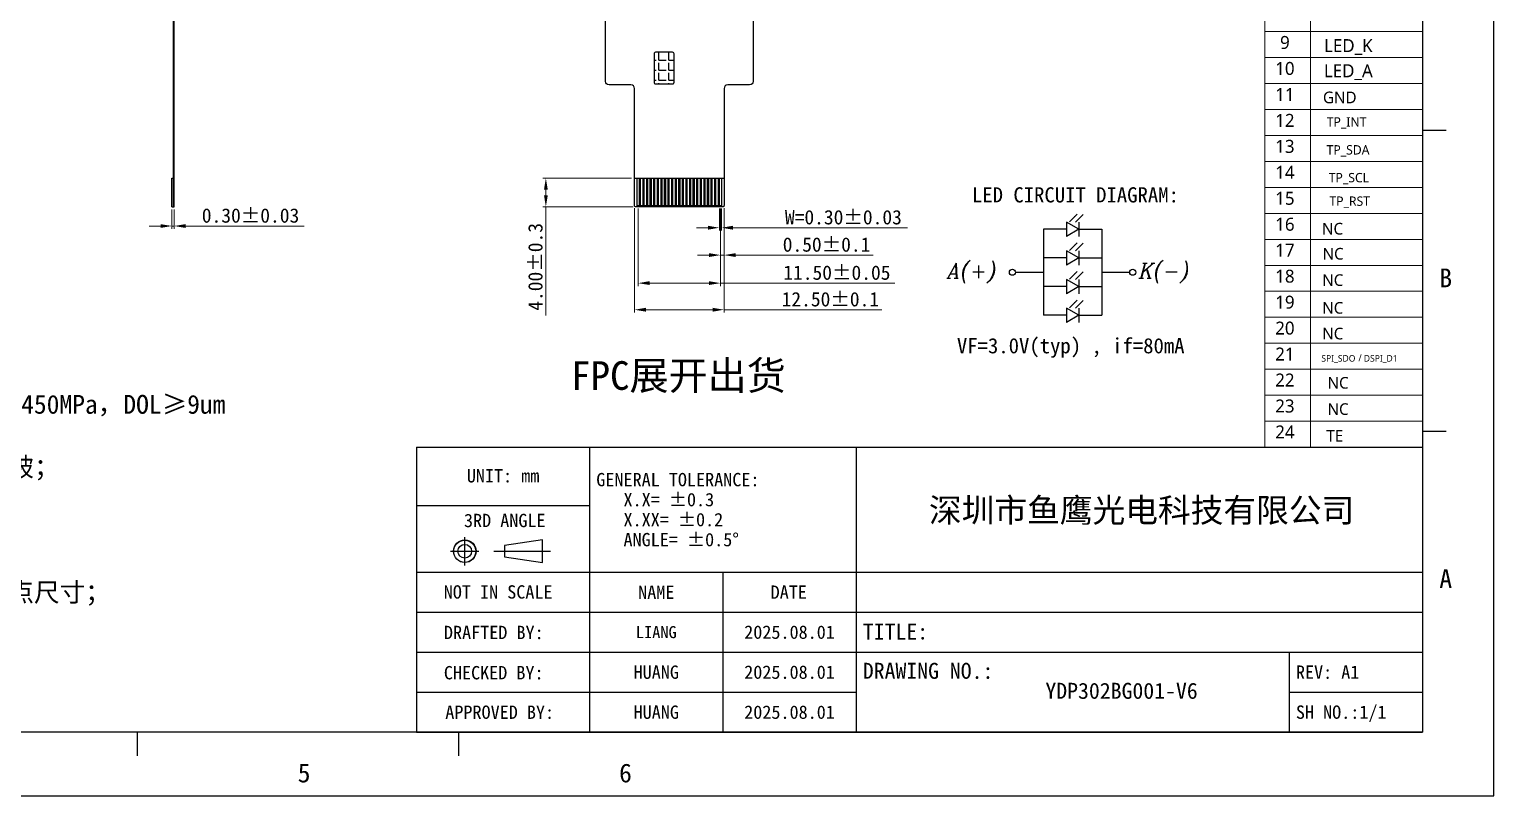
# Model space of a CAD drawing. Header units: millimetres. Extents: x -1946 to -1567, y 579 to 849.
# Drawn here: x -1771.8 to -1567.4, y 578.7 to 685.6 of the extents above; entities that cross this region are included whole.
import ezdxf
from ezdxf.enums import TextEntityAlignment as Align

# ---------------------------------------------------------------- set-up
doc = ezdxf.new("R2010")
doc.units = ezdxf.units.MM
doc.header["$LTSCALE"] = 16.335
doc.header["$PDMODE"] = 3
doc.header["$PDSIZE"] = 0.3125
doc.layers.get('0').update_dxf_attribs({"linetype": 'CONTINUOUS'})
doc.layers.get('Defpoints').update_dxf_attribs({"linetype": 'CONTINUOUS'})
doc.layers.add('dim', color=8, linetype='CONTINUOUS')
doc.layers.add('FPC', color=33, linetype='CONTINUOUS')
doc.styles.add('C-E02$0$RT', font='ROMANT.SHX', dxfattribs={"bigfont": 'AllInOneBig.shx'})
doc.styles.add('H', font='italic.shx', dxfattribs={"width": 0.75, "bigfont": 'AllInOneBig.shx'})
doc.styles.add('RD', font='romand.shx', dxfattribs={"width": 0.9, "bigfont": 'AllInOneBig.shx'})
doc.styles.add('St', font='SimSun.ttf', dxfattribs={"height": 2})
doc.styles.add('ZFF-雅黑', font='Microsoft YaHei.ttf')
doc.styles.add('宝明', font='simhei.ttf')
doc.dimstyles.new('SH', dxfattribs={"dimscale": 1.4, "dimtxt": 2.5, "dimasz": 2.5, "dimexe": 1.25, "dimexo": 0.625, "dimtad": 0, "dimdec": 1, "dimzin": 0, "dimdsep": 46, "dimtxsty": 'RD', "dimcen": 2.5, "dimadec": 0, "dimazin": 0, "dimtfac": 0.6, "dimtdec": 1, "dimtmove": 0, "dimatfit": 3, "dimfxl": 1, "dimtolj": 1, "dimarcsym": 0})
doc.dimstyles.new('STANDARD 03$0', dxfattribs={"dimscale": 0, "dimtxt": 1.5, "dimasz": 1.3, "dimexe": 0.8, "dimexo": 0.5, "dimgap": 0.5, "dimtad": 1, "dimzin": 0, "dimdsep": 46, "dimtxsty": 'C-E02$0$RT', "dimcen": 1, "dimclrd": 3, "dimclre": 3, "dimclrt": 3, "dimadec": 0, "dimazin": 0, "dimtfac": 1, "dimtmove": 0, "dimatfit": 3, "dimfxl": 1, "dimtolj": 1, "dimtzin": 0, "dimlwd": -1, "dimarcsym": 0})

# ---------------------------------------------------------------- blocks, each defined once
blk = doc.blocks.new('*D8')
at = {"color": 3, "lineweight": 9, "transparency": 16777216}
for p, q in [((-1751.93, 660.41), (-1751.93, 657.73)), ((-1751.63, 660.41), (-1751.63, 657.73)), ((-1753.53, 658.13), (-1755.13, 658.13)), ((-1751.93, 658.13), (-1751.63, 658.13)), ((-1750.03, 658.13), (-1733.48, 658.13))]:
    blk.add_line(p, q, dxfattribs=at)
at = {"color": 3, "transparency": 16777216}
for points in [[(-1753.53, 658.39), (-1753.53, 657.86), (-1751.93, 658.13)], [(-1750.03, 658.39), (-1750.03, 657.86), (-1751.63, 658.13)]]:
    blk.add_solid(points, dxfattribs=at)
at = {"layer": 'Defpoints', "color": 0, "transparency": 16777216}
for p in [(-1751.93, 660.81), (-1751.63, 660.81), (-1751.63, 658.13)]:
    blk.add_point(p, dxfattribs=at)
at = {"color": 3, "transparency": 16777216, "insert": (-1740.96, 659.58), "char_height": 2, "attachment_point": 5, "style": '宝明'}
blk.add_mtext('\\A1;0.30%%P0.03', dxfattribs=at)
blk = doc.blocks.new('*D4')
at = {"color": 3, "lineweight": 9, "transparency": 16777216}
for p, q in [((-1687.75, 664.81), (-1700.13, 664.81)), ((-1699.73, 663.21), (-1699.73, 662.41)), ((-1687.55, 660.81), (-1700.13, 660.81)), ((-1699.73, 660.81), (-1699.73, 645.65))]:
    blk.add_line(p, q, dxfattribs=at)
at = {"color": 3, "transparency": 16777216}
for points in [[(-1699.99, 663.21), (-1699.46, 663.21), (-1699.73, 664.81)], [(-1699.99, 662.41), (-1699.46, 662.41), (-1699.73, 660.81)]]:
    blk.add_solid(points, dxfattribs=at)
at = {"layer": 'Defpoints', "color": 0, "transparency": 16777216}
for p in [(-1699.73, 664.81), (-1687.35, 664.81), (-1687.15, 660.81)]:
    blk.add_point(p, dxfattribs=at)
at = {"color": 3, "transparency": 16777216, "insert": (-1701.18, 652.43), "char_height": 2, "attachment_point": 5, "rotation": 90, "style": '宝明'}
blk.add_mtext('\\A1;4.00%%P0.3', dxfattribs=at)
blk = doc.blocks.new('*D5')
at = {"color": 3, "lineweight": 9, "transparency": 16777216}
for p, q in [((-1687.35, 660.61), (-1687.35, 646.05)), ((-1674.85, 660.61), (-1674.85, 646.05)), ((-1685.75, 646.45), (-1676.45, 646.45)), ((-1674.85, 646.45), (-1652.84, 646.45))]:
    blk.add_line(p, q, dxfattribs=at)
at = {"color": 3, "transparency": 16777216}
for points in [[(-1685.75, 646.72), (-1685.75, 646.18), (-1687.35, 646.45)], [(-1676.45, 646.72), (-1676.45, 646.18), (-1674.85, 646.45)]]:
    blk.add_solid(points, dxfattribs=at)
at = {"layer": 'Defpoints', "color": 0, "transparency": 16777216}
for p in [(-1687.35, 661.01), (-1674.85, 661.01), (-1674.85, 646.45)]:
    blk.add_point(p, dxfattribs=at)
at = {"color": 3, "transparency": 16777216, "insert": (-1660.01, 647.9), "char_height": 2, "attachment_point": 5, "style": '宝明'}
blk.add_mtext('\\A1;12.50%%P0.1', dxfattribs=at)
blk = doc.blocks.new('*D6')
at = {"color": 3, "lineweight": 9, "transparency": 16777216}
for p, q in [((-1686.85, 660.56), (-1686.85, 649.76)), ((-1675.35, 660.56), (-1675.35, 649.76)), ((-1685.25, 650.16), (-1676.95, 650.16)), ((-1675.35, 650.16), (-1651, 650.16))]:
    blk.add_line(p, q, dxfattribs=at)
at = {"color": 3, "transparency": 16777216}
for points in [[(-1685.25, 650.43), (-1685.25, 649.9), (-1686.85, 650.16)], [(-1676.95, 650.43), (-1676.95, 649.9), (-1675.35, 650.16)]]:
    blk.add_solid(points, dxfattribs=at)
at = {"layer": 'Defpoints', "color": 0, "transparency": 16777216}
for p in [(-1686.85, 660.96), (-1675.35, 660.96), (-1675.35, 650.16)]:
    blk.add_point(p, dxfattribs=at)
at = {"color": 3, "transparency": 16777216, "insert": (-1659.1, 651.61), "char_height": 2, "attachment_point": 5, "style": '宝明'}
blk.add_mtext('\\A1;11.50%%P0.05', dxfattribs=at)
blk = doc.blocks.new('*D7')
at = {"color": 3, "lineweight": 9, "transparency": 16777216}
for p, q in [((-1675.35, 660.56), (-1675.35, 653.68)), ((-1674.85, 660.61), (-1674.85, 653.68)), ((-1676.95, 654.07), (-1678.55, 654.07)), ((-1675.35, 654.07), (-1674.85, 654.07)), ((-1673.25, 654.07), (-1654.01, 654.07))]:
    blk.add_line(p, q, dxfattribs=at)
at = {"color": 3, "transparency": 16777216}
for points in [[(-1676.95, 654.34), (-1676.95, 653.81), (-1675.35, 654.07)], [(-1673.25, 654.34), (-1673.25, 653.81), (-1674.85, 654.07)]]:
    blk.add_solid(points, dxfattribs=at)
at = {"layer": 'Defpoints', "color": 0, "transparency": 16777216}
for p in [(-1675.35, 660.96), (-1674.85, 661.01), (-1674.85, 654.07)]:
    blk.add_point(p, dxfattribs=at)
at = {"color": 3, "transparency": 16777216, "insert": (-1660.54, 655.53), "char_height": 2, "attachment_point": 5, "style": '宝明'}
blk.add_mtext('\\A1;0.50%%P0.1', dxfattribs=at)
blk = doc.blocks.new('*D9')
at = {"color": 3, "lineweight": 9, "transparency": 16777216}
for p, q in [((-1675.5, 660.56), (-1675.5, 657.49)), ((-1675.2, 660.56), (-1675.2, 657.49)), ((-1677.1, 657.89), (-1678.7, 657.89)), ((-1675.5, 657.89), (-1675.2, 657.89)), ((-1673.6, 657.89), (-1649.24, 657.89))]:
    blk.add_line(p, q, dxfattribs=at)
at = {"color": 3, "transparency": 16777216}
for points in [[(-1677.1, 658.16), (-1677.1, 657.62), (-1675.5, 657.89)], [(-1673.6, 658.16), (-1673.6, 657.62), (-1675.2, 657.89)]]:
    blk.add_solid(points, dxfattribs=at)
at = {"layer": 'Defpoints', "color": 0, "transparency": 16777216}
for p in [(-1675.5, 660.96), (-1675.2, 660.96), (-1675.2, 657.89)]:
    blk.add_point(p, dxfattribs=at)
at = {"color": 3, "transparency": 16777216, "insert": (-1658.19, 659.34), "char_height": 2, "attachment_point": 5, "style": '宝明'}
blk.add_mtext('\\A1;W=0.30%%P0.03', dxfattribs=at)

msp = doc.modelspace()

# ---------------------------------------------------------------- hatches: boundary and pattern name
h = msp.add_hatch()
h.set_pattern_fill('ANGLE', color=4, scale=0.2, style=0)
h.set_pattern_definition([(0, (-1450.6572, -14.4527), (0, 1.397), [1.016, -0.381]), (90, (-1450.6572, -14.4527), (-1.397, 9e-17), [1.016, -0.381])])
edge = h.paths.add_edge_path()
edge.add_line((-1682.027, 682.36), (-1684.427, 682.36))
edge.add_arc((-1684.427, 682.16), 0.2, 90, 180)
edge.add_line((-1684.627, 682.16), (-1684.627, 678.161))
edge.add_arc((-1684.427, 678.161), 0.2, 180, 270)
edge.add_line((-1684.427, 677.961), (-1682.027, 677.961))
edge.add_arc((-1682.027, 678.161), 0.2, 270, 360)
edge.add_line((-1681.827, 678.161), (-1681.827, 682.16))
edge.add_arc((-1682.027, 682.16), 0.2, 0, 90)

# ---------------------------------------------------------------- linework, layer by layer
at = {"color": 7, "linetype": 'Continuous'}
for p, q in [((-1567.397, 578.654), (-1567.397, 848.909)), ((-1577.339, 839.494), (-1577.339, 587.517)), ((-1577.339, 671.509), (-1574.058, 671.509)), ((-1577.339, 629.513), (-1574.058, 629.513)), ((-1711.052, 610.784), (-1711.052, 614.722)), ((-1700.201, 614.35), (-1705.493, 613.559)), ((-1705.493, 613.559), (-1705.493, 611.962)), ((-1700.201, 611.186), (-1700.201, 614.35)), ((-1713.021, 612.753), (-1709.084, 612.753)), ((-1706.986, 612.753), (-1699.077, 612.753)), ((-1705.493, 611.962), (-1700.201, 611.186)), ((-1577.339, 587.517), (-1936.274, 587.517)), ((-1756.807, 587.517), (-1756.807, 584.236)), ((-1711.94, 587.517), (-1711.94, 584.236)), ((-1946.421, 578.654), (-1567.397, 578.654))]:
    msp.add_line(p, q, dxfattribs=at)
at = {"color": 0, "lineweight": 9}
for p, q in [((-1599.365, 717.847), (-1599.365, 627.284)), ((-1592.997, 717.847), (-1592.997, 627.284)), ((-1577.339, 717.847), (-1577.339, 627.284)), ((-1599.365, 685.244), (-1577.339, 685.244)), ((-1599.365, 681.622), (-1577.339, 681.622)), ((-1599.365, 677.999), (-1577.339, 677.999)), ((-1599.365, 674.377), (-1577.339, 674.377)), ((-1599.365, 670.754), (-1577.339, 670.754)), ((-1599.365, 667.132), (-1577.339, 667.132)), ((-1599.365, 663.509), (-1577.339, 663.509)), ((-1599.365, 659.887), (-1577.339, 659.887)), ((-1599.365, 656.264), (-1577.339, 656.264)), ((-1599.365, 652.641), (-1577.339, 652.641)), ((-1599.365, 649.019), (-1577.339, 649.019)), ((-1599.365, 645.396), (-1577.339, 645.396)), ((-1599.365, 641.774), (-1577.339, 641.774)), ((-1599.365, 638.151), (-1577.339, 638.151)), ((-1599.365, 634.529), (-1577.339, 634.529)), ((-1599.365, 630.906), (-1577.339, 630.906)), ((-1599.365, 627.284), (-1577.339, 627.284))]:
    msp.add_line(p, q, dxfattribs=at)
at = {"color": 30, "linetype": 'Continuous'}
for p, q in [((-1751.749, 697.711), (-1751.749, 660.811)), ((-1751.629, 660.811), (-1751.629, 697.711)), ((-1751.929, 660.811), (-1751.929, 664.811)), ((-1751.929, 664.811), (-1751.629, 664.811)), ((-1687.346, 664.811), (-1674.846, 664.811)), ((-1751.929, 660.811), (-1751.629, 660.811))]:
    msp.add_line(p, q, dxfattribs=at)
at = {"color": 2, "linetype": 'Continuous'}
for p, q in [((-1717.801, 627.284), (-1577.339, 627.284)), ((-1717.801, 627.284), (-1717.801, 587.517)), ((-1693.615, 627.284), (-1693.615, 587.517)), ((-1656.407, 627.284), (-1656.407, 587.517)), ((-1577.339, 627.284), (-1577.339, 587.517)), ((-1717.801, 619.144), (-1693.615, 619.144)), ((-1717.801, 609.842), (-1577.339, 609.842)), ((-1675.011, 609.842), (-1675.011, 587.517)), ((-1717.801, 604.261), (-1577.339, 604.261)), ((-1717.801, 598.68), (-1577.339, 598.68)), ((-1595.943, 598.68), (-1595.943, 587.517)), ((-1717.801, 593.098), (-1656.407, 593.098)), ((-1595.943, 593.098), (-1577.339, 593.098)), ((-1717.801, 587.517), (-1577.339, 587.517))]:
    msp.add_line(p, q, dxfattribs=at)
at = {"color": 30, "linetype": 'Continuous'}
msp.add_lwpolyline([(-1670.779, 692.811), (-1670.779, 678.311, -0.4142136), (-1671.279, 677.811), (-1674.346, 677.811, 0.4142136), (-1674.846, 677.311), (-1674.846, 661.011, -0.4142136), (-1675.046, 660.811), (-1687.146, 660.811, -0.4142136), (-1687.346, 661.011), (-1687.346, 677.311, 0.4142136), (-1687.846, 677.811), (-1690.913, 677.811, -0.4142136), (-1691.413, 678.311), (-1691.413, 692.811, -0.4142136)], format="xyb", dxfattribs=at)
at = {"color": 4}
msp.add_lwpolyline([(-1682.027, 682.36), (-1684.427, 682.36, 0.4142136), (-1684.627, 682.16), (-1684.627, 678.161, 0.4142136), (-1684.427, 677.961), (-1682.027, 677.961, 0.4142136), (-1681.827, 678.161), (-1681.827, 682.16, 0.4142136)], format="xyb", close=True, dxfattribs=at)
at = {"color": 1}
for points in [[(-1686.996, 664.811), (-1686.696, 664.811), (-1686.696, 660.961), (-1686.996, 660.961)], [(-1686.496, 664.811), (-1686.196, 664.811), (-1686.196, 660.961), (-1686.496, 660.961)], [(-1685.996, 664.811), (-1685.696, 664.811), (-1685.696, 660.961), (-1685.996, 660.961)], [(-1685.496, 664.811), (-1685.196, 664.811), (-1685.196, 660.961), (-1685.496, 660.961)], [(-1684.996, 664.811), (-1684.696, 664.811), (-1684.696, 660.961), (-1684.996, 660.961)], [(-1684.496, 664.811), (-1684.196, 664.811), (-1684.196, 660.961), (-1684.496, 660.961)], [(-1683.996, 664.811), (-1683.696, 664.811), (-1683.696, 660.961), (-1683.996, 660.961)], [(-1683.496, 664.811), (-1683.196, 664.811), (-1683.196, 660.961), (-1683.496, 660.961)], [(-1682.996, 664.811), (-1682.696, 664.811), (-1682.696, 660.961), (-1682.996, 660.961)], [(-1682.496, 664.811), (-1682.196, 664.811), (-1682.196, 660.961), (-1682.496, 660.961)], [(-1681.996, 664.811), (-1681.696, 664.811), (-1681.696, 660.961), (-1681.996, 660.961)], [(-1681.496, 664.811), (-1681.196, 664.811), (-1681.196, 660.961), (-1681.496, 660.961)], [(-1680.996, 664.811), (-1680.696, 664.811), (-1680.696, 660.961), (-1680.996, 660.961)], [(-1680.496, 664.811), (-1680.196, 664.811), (-1680.196, 660.961), (-1680.496, 660.961)], [(-1679.996, 664.811), (-1679.696, 664.811), (-1679.696, 660.961), (-1679.996, 660.961)], [(-1679.496, 664.811), (-1679.196, 664.811), (-1679.196, 660.961), (-1679.496, 660.961)], [(-1678.996, 664.811), (-1678.696, 664.811), (-1678.696, 660.961), (-1678.996, 660.961)], [(-1678.496, 664.811), (-1678.196, 664.811), (-1678.196, 660.961), (-1678.496, 660.961)], [(-1677.996, 664.811), (-1677.696, 664.811), (-1677.696, 660.961), (-1677.996, 660.961)], [(-1677.496, 664.811), (-1677.196, 664.811), (-1677.196, 660.961), (-1677.496, 660.961)], [(-1676.996, 664.811), (-1676.696, 664.811), (-1676.696, 660.961), (-1676.996, 660.961)], [(-1676.496, 664.811), (-1676.196, 664.811), (-1676.196, 660.961), (-1676.496, 660.961)], [(-1675.996, 664.811), (-1675.696, 664.811), (-1675.696, 660.961), (-1675.996, 660.961)], [(-1675.496, 664.811), (-1675.196, 664.811), (-1675.196, 660.961), (-1675.496, 660.961)]]:
    msp.add_lwpolyline(points, close=True, dxfattribs=at)
at = {"color": 7, "linetype": 'Continuous'}
for centre, radius in [((-1711.052, 612.753), 1.575), ((-1711.052, 612.753), 1.548), ((-1711.053, 612.747), 0.956)]:
    msp.add_circle(centre, radius, dxfattribs=at)
at = {"layer": 'FPC'}
for p, q in [((-1627.036, 658.67), (-1627.036, 656.688)), ((-1625.32, 657.679), (-1627.036, 658.67)), ((-1625.32, 658.67), (-1625.32, 656.688)), ((-1627.036, 657.679), (-1630.263, 657.679)), ((-1630.263, 657.679), (-1630.263, 645.679)), ((-1625.32, 657.679), (-1627.036, 656.688)), ((-1625.32, 657.679), (-1622.12, 657.679)), ((-1622.12, 657.679), (-1622.12, 645.679)), ((-1627.036, 654.67), (-1627.036, 652.688)), ((-1625.32, 653.679), (-1627.036, 654.67)), ((-1625.32, 654.67), (-1625.32, 652.688)), ((-1627.036, 653.679), (-1630.263, 653.679)), ((-1625.32, 653.679), (-1627.036, 652.688)), ((-1625.32, 653.679), (-1622.12, 653.679)), ((-1634.164, 651.679), (-1630.263, 651.679)), ((-1627.036, 650.67), (-1627.036, 648.688)), ((-1625.32, 649.679), (-1627.036, 650.67)), ((-1625.32, 650.67), (-1625.32, 648.688)), ((-1622.12, 651.679), (-1618.219, 651.679)), ((-1627.036, 649.679), (-1630.263, 649.679)), ((-1625.32, 649.679), (-1627.036, 648.688)), ((-1625.32, 649.679), (-1622.12, 649.679)), ((-1627.036, 646.67), (-1627.036, 644.688)), ((-1625.32, 645.679), (-1627.036, 646.67)), ((-1625.32, 646.67), (-1625.32, 644.688)), ((-1627.036, 645.679), (-1630.263, 645.679)), ((-1625.32, 645.679), (-1627.036, 644.688)), ((-1625.32, 645.679), (-1622.12, 645.679))]:
    msp.add_line(p, q, dxfattribs=at)
for centre in [(-1634.588, 651.679), (-1617.794, 651.679)]:
    msp.add_circle(centre, 0.425, dxfattribs=at)

# ---------------------------------------------------------------- texts
at = {"color": 7, "linetype": 'Continuous', "style": '宝明'}
for s, p in [('B', (-1574.988, 649.574)), ('A', (-1574.988, 607.628)), ('5', (-1734.373, 580.508)), ('6', (-1689.506, 580.508))]:
    msp.add_text(s, height=2.625, dxfattribs=at).set_placement(p)
at = {"color": 2, "linetype": 'Continuous', "style": '宝明'}
for s, height, p in [('UNIT: mm', 1.8604, (-1705.704, 622.358)), ('3RD ANGLE', 1.8604, (-1705.466, 616.118)), ('NOT IN SCALE', 1.86042, (-1706.39, 606.147)), ('NAME', 1.8604, (-1684.31, 606.116)), ('DATE', 1.8604, (-1665.811, 606.118)), ('DRAFTED BY: ', 1.86042, (-1706.366, 600.495)), (' LIANG ', 1.6744, (-1684.313, 600.633)), ('CHECKED BY:', 1.86042, (-1707.009, 594.882)), ('HUANG', 1.8604, (-1684.313, 594.959)), ('APPROVED BY:', 1.86042, (-1706.176, 589.371)), ('HUANG', 1.8604, (-1684.313, 589.378))]:
    msp.add_text(s, height=height, dxfattribs=at).set_placement(p, align=Align.CENTER)
for s, height, p in [('GENERAL TOLERANCE:', 1.86042, (-1692.685, 621.819)), ('   X.X= %%P0.3 ', 1.86042, (-1692.685, 619.028)), ('   X.XX= %%P0.2 ', 1.86042, (-1692.685, 616.237)), ('   ANGLE= %%P0.5%%D ', 1.86042, (-1692.685, 613.447)), ('TITLE: ', 2.2325, (-1655.477, 600.436)), ('DRAWING NO.:', 2.2325, (-1655.477, 594.959)), ('REV: A1', 1.8604, (-1595.013, 594.959)), ('SH NO.:1/1', 1.8604, (-1595.013, 589.378))]:
    msp.add_text(s, height=height, dxfattribs=at).set_placement(p)
at = {"color": 2, "linetype": 'Continuous', "true_color": 0xffff00, "style": '宝明'}
msp.add_text('深圳市鱼鹰光电科技有限公司', height=3.34875, dxfattribs=at).set_placement((-1646.244, 616.802))
for p in [(-1665.709, 600.54), (-1665.709, 594.959), (-1665.709, 589.378)]:
    msp.add_text('2025.08.01', height=1.8604, dxfattribs=at).set_placement(p, align=Align.CENTER)
at = {"color": 1, "linetype": 'Continuous', "true_color": 0xff0000, "style": '宝明'}
msp.add_text('YDP302BG001-V6', height=2.2325, dxfattribs=at).set_placement((-1629.985, 592.168))
at = {"color": 0, "lineweight": 9, "attachment_point": 2, "style": 'ZFF-雅黑'}
for s, insert, char_height, width in [('9', (-1596.549, 684.641), 1.811, 637.76815), ('LED_K', (-1587.695, 684.198), 1.8113, 16.17575), ('10', (-1596.549, 681.018), 1.8113, 637.76815), ('LED_A', (-1587.695, 680.691), 1.8113, 16.17575), ('11', (-1596.549, 677.395), 1.8113, 637.76815), ('12', (-1596.549, 673.773), 1.8113, 637.76815), ('13', (-1596.549, 670.15), 1.8113, 637.76815), ('14', (-1596.549, 666.528), 1.8113, 637.76815), ('15', (-1596.549, 662.905), 1.8113, 637.76815), ('16', (-1596.549, 659.283), 1.8113, 637.76815), ('17', (-1596.549, 655.66), 1.8113, 637.76815), ('18', (-1596.549, 652.038), 1.8113, 637.76815), ('19', (-1596.549, 648.415), 1.8113, 637.76815), ('20', (-1596.549, 644.793), 1.8113, 637.76815), ('21', (-1596.549, 641.17), 1.8113, 637.76815), ('22', (-1596.549, 637.548), 1.8113, 637.76815), ('23', (-1596.549, 633.925), 1.8113, 637.76815), ('24', (-1596.549, 630.302), 1.8113, 637.76815)]:
    msp.add_mtext(s, dxfattribs=dict(at, insert=insert, char_height=char_height, width=width))
at = {"color": 0, "attachment_point": 1, "style": 'ZFF-雅黑'}
for s, insert, char_height, width in [('TP_INT', (-1590.703, 673.309), 1.3041, 8.21592), ('TP_SDA', (-1590.725, 669.408), 1.3041, 8.21592), ('TP_SCL', (-1590.43, 665.532), 1.3041, 8.21592), ('TP_RST', (-1590.33, 662.252), 1.3041, 8.21592), ('SPI_SDO', (-1591.46, 640.122), 0.9129, 5.75114), ('DSPI_D1', (-1585.53, 640.122), 0.9129, 5.75114)]:
    msp.add_mtext(s, dxfattribs=dict(at, insert=insert, char_height=char_height, width=width))
at = {"layer": 'dim', "color": 0, "attachment_point": 2, "style": 'ZFF-雅黑'}
for s, insert, char_height, width in [('GND', (-1588.89, 676.879), 1.6253, 16.17575), ('NC', (-1589.901, 658.568), 1.6253, 16.17575), ('NC', (-1589.82, 655.075), 1.6253, 16.17575), ('NC', (-1589.864, 651.394), 1.6253, 16.17575), ('NC', (-1589.863, 647.524), 1.6253, 16.17575), ('NC', (-1589.863, 643.937), 1.6253, 16.17575), ('/', (-1586.063, 640.212), 0.975, 9.70545), ('NC', (-1589.125, 637.065), 1.6253, 16.17575), ('NC', (-1589.125, 633.401), 1.6253, 16.17575), ('TE', (-1589.591, 629.679), 1.6253, 16.17575)]:
    msp.add_mtext(s, dxfattribs=dict(at, insert=insert, char_height=char_height, width=width))
at = {"layer": 'dim', "color": 4, "insert": (-1844.41, 643.301), "char_height": 2.6208, "width": 131.97301, "attachment_point": 1, "style": 'St'}
msp.add_mtext('TP 技术参数：    \\P1. 盖板材质：1.6mm 半透玻璃/钢化；\\P2. {\\C256;表面硬度：\\C1;≥6H（750gf）\\C256;；应力值：\\C1;CS≥450MPa，DOL≥9um\\P   }TP翘曲度:≤0.3mm.\\P3. 落球标准：64g钢球，60cm，中心点1次不破；\\P4. 工作环境：-20℃~+70℃，≤90%RH；\\P5. 储存环境：-30℃~+80℃，≤90%RH；\\P6. 透光率：≥85％；\\P   一般未注尺寸公差按±0.2mm；“{\\C0;*}”为重点尺寸；\\P8.油墨达因值:≥32.\\P7. 符合RoHS标准；', dxfattribs=at)
at = {"layer": 'dim', "color": 4, "lineweight": 0, "insert": (-1696.212, 634.812, 0), "char_height": 4, "attachment_point": 7, "style": '宝明'}
msp.add_mtext('{\\fSimSun|b0|i0|c134|p54;\\C1;FPC展开出货}', dxfattribs=at)
at = {"layer": 'FPC'}
for s, height, style, p in [('LED CIRCUIT DIAGRAM:', 2.12356, '宝明', (-1640.238, 661.417)), ('A(+)', 2.0736, 'H', (-1643.591, 650.862)), ('K(-)', 2.0736, 'H', (-1616.926, 650.862)), ('VF=3.0V(typ) , if=80mA', 2.12356, '宝明', (-1642.339, 640.367))]:
    msp.add_text(s, height=height, dxfattribs=dict(at, style=style)).set_placement(p)

# ---------------------------------------------------------------- dimensions: what is measured, and where the dimension line sits
dim = msp.add_linear_dim(base=(-1699.727, 664.811), p1=(-1687.146, 660.811), p2=(-1687.346, 664.811), angle=90, text='<>%%P0.3', dimstyle='STANDARD 03$0', override={"dimscale": 1, "dimtxt": 2, "dimasz": 1.6, "dimexe": 0.3998, "dimexo": 0.3998, "dimgap": 0.3998, "dimtxsty": '宝明', "dimcen": 2, "dimfxl": 0.8, "dimlwd": 9, "dimlwe": 9})
dim.commit()
dim.dimension.update_dxf_attribs({"geometry": '*D4', "text_midpoint": (-1699.727, 652.429), "dimtype": 128})
dim = msp.add_linear_dim(base=(-1751.629, 658.127), p1=(-1751.929, 660.811), p2=(-1751.629, 660.811), text='<>%%P0.03', dimstyle='STANDARD 03$0', override={"dimscale": 1, "dimtxt": 2, "dimasz": 1.6, "dimexe": 0.3998, "dimexo": 0.3998, "dimgap": 0.3998, "dimtxsty": '宝明', "dimcen": 2, "dimfxl": 0.8, "dimlwd": 9, "dimlwe": 9})
dim.commit()
dim.dimension.update_dxf_attribs({"geometry": '*D8', "text_midpoint": (-1740.956, 659.577)})
for base, p1, p2, text, picture, middle in [((-1674.846, 646.45), (-1687.346, 661.011), (-1674.846, 661.011), '<>%%P0.1', '*D5', (-1660.006, 646.45)), ((-1675.346, 650.163), (-1686.846, 660.961), (-1675.346, 660.961), '<>%%P0.05', '*D6', (-1659.1, 650.163)), ((-1675.196, 657.891), (-1675.496, 660.961), (-1675.196, 660.961), 'W=<>%%P0.03', '*D9', (-1658.188, 657.891)), ((-1674.846, 654.075), (-1675.346, 660.961), (-1674.846, 661.011), '<>%%P0.1', '*D7', (-1660.541, 654.075))]:
    dim = msp.add_linear_dim(base=base, p1=p1, p2=p2, text=text, dimstyle='STANDARD 03$0', override={"dimscale": 1, "dimtxt": 2, "dimasz": 1.6, "dimexe": 0.3998, "dimexo": 0.3998, "dimgap": 0.3998, "dimtxsty": '宝明', "dimcen": 2, "dimfxl": 0.8, "dimlwd": 9, "dimlwe": 9})
    dim.commit()
    dim.dimension.update_dxf_attribs({"geometry": picture, "text_midpoint": middle, "dimtype": 128})

# ---------------------------------------------------------------- leaders
for points in [[(-1625.571, 659.795), (-1626.645, 658.721)], [(-1624.704, 659.739), (-1625.778, 658.666)], [(-1625.571, 655.795), (-1626.645, 654.721)], [(-1624.704, 655.739), (-1625.778, 654.666)], [(-1625.571, 651.795), (-1626.645, 650.721)], [(-1624.704, 651.739), (-1625.778, 650.666)], [(-1625.571, 647.795), (-1626.645, 646.721)], [(-1624.704, 647.739), (-1625.778, 646.666)]]:
    msp.add_leader(points, dimstyle='SH', override={"dimscale": 0.25, "dimasz": 2, "dimtoh": 1}, dxfattribs=at)

doc.saveas('drawing.dxf')
